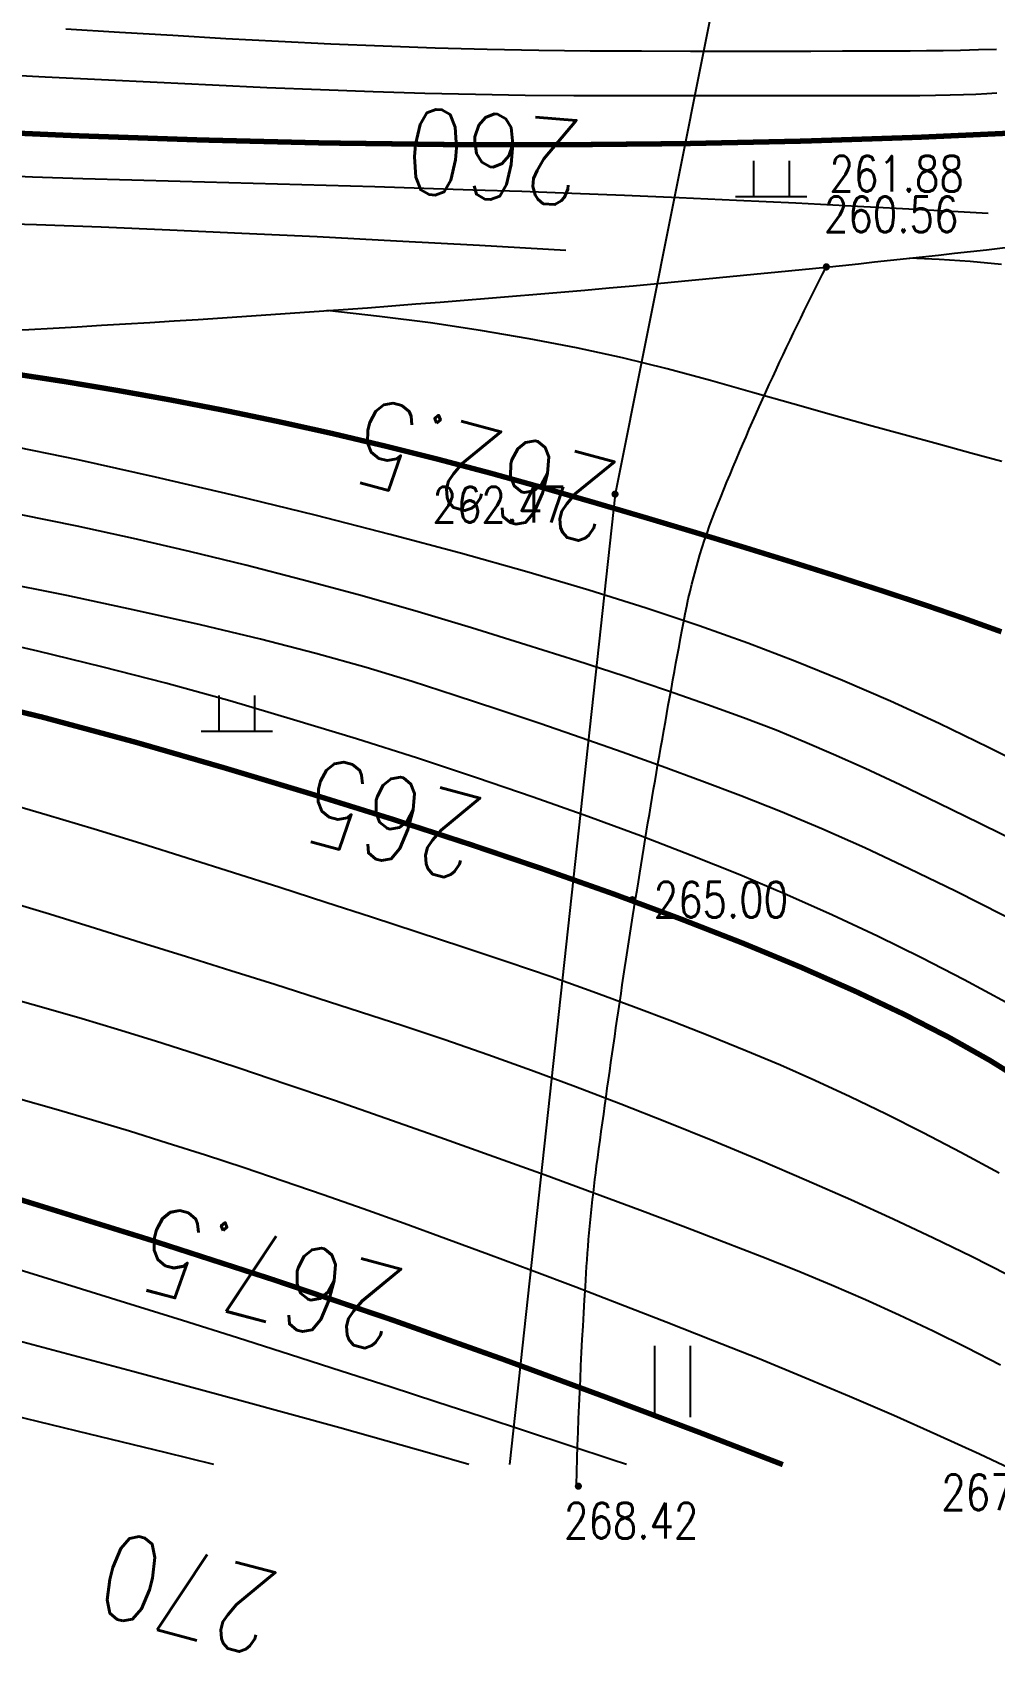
# Model space of a CAD drawing. Extents: x 453486 to 453811, y 3475287 to 3475420.
# Drawn here: x 453523.72 to 453537.22, y 3475287.2 to 3475309.92 of the extents above; entities that cross this region are included whole.
import ezdxf
from ezdxf.enums import TextEntityAlignment as Align

# ---------------------------------------------------------------- set-up
doc = ezdxf.new("R2010")
doc.units = 0
doc.header["$MEASUREMENT"] = 0
doc.layers.add('DX', color=9, linetype='Continuous')
doc.layers.add('GCD', color=9, linetype='Continuous')
doc.styles.add('HZ', font='rs.shx', dxfattribs={"width": 0.8, "bigfont": 'hztxt.shx'})

# ---------------------------------------------------------------- blocks, each defined once
blk = doc.blocks.new('GC200')
at = {"linetype": 'Continuous', "const_width": 0.2, "flags": 128}
blk.add_lwpolyline([(-0.1, 0, 1), (0.1, 0, 1)], format="xyb", close=True, dxfattribs=at)
blk = doc.blocks.new('gc119')
for p, q in [((-0.5, 1), (-0.5, 0)), ((0.5, 1), (0.5, 0)), ((-1, 0), (1, 0))]:
    blk.add_line(p, q)
blk = doc.blocks.new('gc121')
for p, q in [((-0.5, -1), (-0.5, 1)), ((0.5, -1), (0.5, 1))]:
    blk.add_line(p, q)

msp = doc.modelspace()

# ---------------------------------------------------------------- linework, layer by layer
at = {"layer": 'DX', "linetype": 'Continuous', "flags": 128}
for points in [[(453535.7, 3475322.514), (453531.892, 3475303.439), (453530.41, 3475289.826)], [(453535.7, 3475322.514), (453531.892, 3475303.439), (453530.41, 3475289.826)], [(453537.245, 3475309.677), (453536.989, 3475309.669), (453536.739, 3475309.663), (453536.497, 3475309.659), (453536.261, 3475309.655), (453536.033, 3475309.653), (453535.777, 3475309.652), (453535.46, 3475309.651), (453535.081, 3475309.651), (453534.64, 3475309.65), (453534.138, 3475309.65), (453533.574, 3475309.65), (453532.949, 3475309.65), (453532.262, 3475309.651), (453531.542, 3475309.654), (453530.821, 3475309.663), (453530.096, 3475309.677), (453529.369, 3475309.696), (453528.639, 3475309.721), (453527.906, 3475309.751), (453527.171, 3475309.786), (453526.432, 3475309.827), (453525.69, 3475309.871), (453524.942, 3475309.916), (453524.189, 3475309.962)], [(453537.245, 3475309.677), (453536.989, 3475309.669), (453536.739, 3475309.663), (453536.497, 3475309.659), (453536.261, 3475309.655), (453536.033, 3475309.653), (453535.777, 3475309.652), (453535.46, 3475309.651), (453535.081, 3475309.651), (453534.64, 3475309.65), (453534.138, 3475309.65), (453533.574, 3475309.65), (453532.949, 3475309.65), (453532.262, 3475309.651), (453531.542, 3475309.654), (453530.821, 3475309.663), (453530.096, 3475309.677), (453529.369, 3475309.696), (453528.639, 3475309.721), (453527.906, 3475309.751), (453527.171, 3475309.786), (453526.432, 3475309.827), (453525.69, 3475309.871), (453524.942, 3475309.916), (453524.189, 3475309.962)], [(453537.25, 3475309.062), (453537.109, 3475309.054), (453536.952, 3475309.046), (453536.78, 3475309.04), (453536.592, 3475309.034), (453536.388, 3475309.03), (453536.168, 3475309.027), (453535.932, 3475309.025), (453535.681, 3475309.025), (453535.396, 3475309.025), (453535.061, 3475309.025), (453534.675, 3475309.025), (453534.239, 3475309.025), (453533.752, 3475309.025), (453533.214, 3475309.024), (453532.626, 3475309.024), (453531.987, 3475309.024), (453531.316, 3475309.026), (453530.631, 3475309.033), (453529.933, 3475309.045), (453529.222, 3475309.061), (453528.497, 3475309.083), (453527.759, 3475309.109), (453527.008, 3475309.14), (453526.243, 3475309.176), (453525.468, 3475309.214), (453524.686, 3475309.252), (453523.898, 3475309.29), (453523.103, 3475309.329)], [(453537.25, 3475309.062), (453537.109, 3475309.054), (453536.952, 3475309.046), (453536.78, 3475309.04), (453536.592, 3475309.034), (453536.388, 3475309.03), (453536.168, 3475309.027), (453535.932, 3475309.025), (453535.681, 3475309.025), (453535.396, 3475309.025), (453535.061, 3475309.025), (453534.675, 3475309.025), (453534.239, 3475309.025), (453533.752, 3475309.025), (453533.214, 3475309.024), (453532.626, 3475309.024), (453531.987, 3475309.024), (453531.316, 3475309.026), (453530.631, 3475309.033), (453529.933, 3475309.045), (453529.222, 3475309.061), (453528.497, 3475309.083), (453527.759, 3475309.109), (453527.008, 3475309.14), (453526.243, 3475309.176), (453525.468, 3475309.214), (453524.686, 3475309.252), (453523.898, 3475309.29), (453523.103, 3475309.329)], [(453537.126, 3475307.377), (453536.194, 3475307.428), (453535.295, 3475307.475), (453534.428, 3475307.519), (453533.594, 3475307.559), (453532.792, 3475307.595), (453532.023, 3475307.628), (453531.286, 3475307.657), (453530.582, 3475307.682), (453529.895, 3475307.705), (453529.209, 3475307.728), (453528.523, 3475307.749), (453527.839, 3475307.769), (453527.156, 3475307.789), (453526.474, 3475307.808), (453525.793, 3475307.826), (453525.113, 3475307.843), (453524.425, 3475307.862), (453523.72, 3475307.887), (453522.998, 3475307.916)], [(453537.126, 3475307.377), (453536.194, 3475307.428), (453535.295, 3475307.475), (453534.428, 3475307.519), (453533.594, 3475307.559), (453532.792, 3475307.595), (453532.023, 3475307.628), (453531.286, 3475307.657), (453530.582, 3475307.682), (453529.895, 3475307.705), (453529.209, 3475307.728), (453528.523, 3475307.749), (453527.839, 3475307.769), (453527.156, 3475307.789), (453526.474, 3475307.808), (453525.793, 3475307.826), (453525.113, 3475307.843), (453524.425, 3475307.862), (453523.72, 3475307.887), (453522.998, 3475307.916)], [(453537.314, 3475306.662), (453536.872, 3475306.701), (453536.441, 3475306.73), (453536.021, 3475306.748)], [(453537.314, 3475306.662), (453536.872, 3475306.701), (453536.441, 3475306.73), (453536.021, 3475306.748)], [(453537.316, 3475303.898), (453536.883, 3475304.015), (453536.428, 3475304.138), (453535.95, 3475304.269), (453535.45, 3475304.408), (453534.929, 3475304.553), (453534.385, 3475304.706), (453533.819, 3475304.866), (453533.23, 3475305.033), (453532.622, 3475305.197), (453531.995, 3475305.35), (453531.35, 3475305.49), (453530.686, 3475305.619), (453530.005, 3475305.735), (453529.304, 3475305.84), (453528.586, 3475305.933), (453527.849, 3475306.013)], [(453537.316, 3475303.898), (453536.883, 3475304.015), (453536.428, 3475304.138), (453535.95, 3475304.269), (453535.45, 3475304.408), (453534.929, 3475304.553), (453534.385, 3475304.706), (453533.819, 3475304.866), (453533.23, 3475305.033), (453532.622, 3475305.197), (453531.995, 3475305.35), (453531.35, 3475305.49), (453530.686, 3475305.619), (453530.005, 3475305.735), (453529.304, 3475305.84), (453528.586, 3475305.933), (453527.849, 3475306.013)], [(453539.26, 3475298.766), (453538.542, 3475299.16), (453537.833, 3475299.534), (453537.132, 3475299.887), (453536.44, 3475300.22), (453535.756, 3475300.533), (453535.081, 3475300.826), (453534.415, 3475301.098), (453533.757, 3475301.35), (453533.073, 3475301.593), (453532.328, 3475301.841), (453531.522, 3475302.093), (453530.654, 3475302.35), (453529.725, 3475302.61), (453528.735, 3475302.874), (453527.683, 3475303.143), (453526.57, 3475303.416), (453525.446, 3475303.679), (453524.358, 3475303.918), (453523.309, 3475304.135)], [(453539.26, 3475298.766), (453538.542, 3475299.16), (453537.833, 3475299.534), (453537.132, 3475299.887), (453536.44, 3475300.22), (453535.756, 3475300.533), (453535.081, 3475300.826), (453534.415, 3475301.098), (453533.757, 3475301.35), (453533.073, 3475301.593), (453532.328, 3475301.841), (453531.522, 3475302.093), (453530.654, 3475302.35), (453529.725, 3475302.61), (453528.735, 3475302.874), (453527.683, 3475303.143), (453526.57, 3475303.416), (453525.446, 3475303.679), (453524.358, 3475303.918), (453523.309, 3475304.135)], [(453537.634, 3475298.509), (453537.008, 3475298.821), (453536.427, 3475299.104), (453535.891, 3475299.361), (453535.4, 3475299.589), (453534.955, 3475299.789), (453534.555, 3475299.962), (453534.151, 3475300.126), (453533.696, 3475300.301), (453533.189, 3475300.485), (453532.63, 3475300.68), (453532.019, 3475300.886), (453531.356, 3475301.101), (453530.642, 3475301.327), (453529.876, 3475301.564), (453529.084, 3475301.8), (453528.293, 3475302.025), (453527.502, 3475302.239), (453526.712, 3475302.443), (453525.923, 3475302.636), (453525.134, 3475302.817), (453524.346, 3475302.988), (453523.558, 3475303.149)], [(453537.634, 3475298.509), (453537.008, 3475298.821), (453536.427, 3475299.104), (453535.891, 3475299.361), (453535.4, 3475299.589), (453534.955, 3475299.789), (453534.555, 3475299.962), (453534.151, 3475300.126), (453533.696, 3475300.301), (453533.189, 3475300.485), (453532.63, 3475300.68), (453532.019, 3475300.886), (453531.356, 3475301.101), (453530.642, 3475301.327), (453529.876, 3475301.564), (453529.084, 3475301.8), (453528.293, 3475302.025), (453527.502, 3475302.239), (453526.712, 3475302.443), (453525.923, 3475302.636), (453525.134, 3475302.817), (453524.346, 3475302.988), (453523.558, 3475303.149)], [(453538.756, 3475296.774), (453538.037, 3475297.163), (453537.341, 3475297.528), (453536.668, 3475297.868), (453536.019, 3475298.185), (453535.394, 3475298.477), (453534.791, 3475298.744), (453534.213, 3475298.987), (453533.658, 3475299.206), (453533.11, 3475299.412), (453532.554, 3475299.617), (453531.99, 3475299.82), (453531.417, 3475300.021), (453530.836, 3475300.221), (453530.247, 3475300.419), (453529.649, 3475300.616), (453529.044, 3475300.811), (453528.401, 3475301.007), (453527.692, 3475301.204), (453526.918, 3475301.404), (453526.078, 3475301.605), (453525.172, 3475301.809), (453524.2, 3475302.015), (453523.163, 3475302.222)], [(453538.756, 3475296.774), (453538.037, 3475297.163), (453537.341, 3475297.528), (453536.668, 3475297.868), (453536.019, 3475298.185), (453535.394, 3475298.477), (453534.791, 3475298.744), (453534.213, 3475298.987), (453533.658, 3475299.206), (453533.11, 3475299.412), (453532.554, 3475299.617), (453531.99, 3475299.82), (453531.417, 3475300.021), (453530.836, 3475300.221), (453530.247, 3475300.419), (453529.649, 3475300.616), (453529.044, 3475300.811), (453528.401, 3475301.007), (453527.692, 3475301.204), (453526.918, 3475301.404), (453526.078, 3475301.605), (453525.172, 3475301.809), (453524.2, 3475302.015), (453523.163, 3475302.222)], [(453538.505, 3475295.65), (453537.949, 3475295.984), (453537.378, 3475296.31), (453536.792, 3475296.627), (453536.191, 3475296.937), (453535.576, 3475297.239), (453534.945, 3475297.533), (453534.301, 3475297.819), (453533.641, 3475298.097), (453532.959, 3475298.371), (453532.249, 3475298.645), (453531.51, 3475298.918), (453530.742, 3475299.19), (453529.946, 3475299.462), (453529.12, 3475299.734), (453528.266, 3475300.005), (453527.383, 3475300.275), (453526.486, 3475300.538), (453525.589, 3475300.786), (453524.692, 3475301.019), (453523.796, 3475301.238), (453522.9, 3475301.441)], [(453538.505, 3475295.65), (453537.949, 3475295.984), (453537.378, 3475296.31), (453536.792, 3475296.627), (453536.191, 3475296.937), (453535.576, 3475297.239), (453534.945, 3475297.533), (453534.301, 3475297.819), (453533.641, 3475298.097), (453532.959, 3475298.371), (453532.249, 3475298.645), (453531.51, 3475298.918), (453530.742, 3475299.19), (453529.946, 3475299.462), (453529.12, 3475299.734), (453528.266, 3475300.005), (453527.383, 3475300.275), (453526.486, 3475300.538), (453525.589, 3475300.786), (453524.692, 3475301.019), (453523.796, 3475301.238), (453522.9, 3475301.441)], [(453523.252, 3475299.135), (453523.924, 3475298.943), (453524.584, 3475298.744), (453525.238, 3475298.541), (453525.889, 3475298.336), (453526.539, 3475298.131), (453527.187, 3475297.925), (453527.833, 3475297.717), (453528.476, 3475297.509), (453529.118, 3475297.3), (453529.758, 3475297.09), (453530.386, 3475296.88), (453530.994, 3475296.671), (453531.582, 3475296.462), (453532.149, 3475296.254), (453532.696, 3475296.048), (453533.223, 3475295.842), (453533.729, 3475295.637), (453534.215, 3475295.432), (453534.697, 3475295.22), (453535.19, 3475294.992), (453535.695, 3475294.748), (453536.213, 3475294.487), (453536.741, 3475294.21), (453537.282, 3475293.917)], [(453523.252, 3475299.135), (453523.924, 3475298.943), (453524.584, 3475298.744), (453525.238, 3475298.541), (453525.889, 3475298.336), (453526.539, 3475298.131), (453527.187, 3475297.925), (453527.833, 3475297.717), (453528.476, 3475297.509), (453529.118, 3475297.3), (453529.758, 3475297.09), (453530.386, 3475296.88), (453530.994, 3475296.671), (453531.582, 3475296.462), (453532.149, 3475296.254), (453532.696, 3475296.048), (453533.223, 3475295.842), (453533.729, 3475295.637), (453534.215, 3475295.432), (453534.697, 3475295.22), (453535.19, 3475294.992), (453535.695, 3475294.748), (453536.213, 3475294.487), (453536.741, 3475294.21), (453537.282, 3475293.917)], [(453523.301, 3475297.747), (453523.956, 3475297.55), (453524.605, 3475297.351), (453525.246, 3475297.152), (453525.878, 3475296.955), (453526.502, 3475296.759), (453527.117, 3475296.564), (453527.725, 3475296.37), (453528.323, 3475296.177), (453528.914, 3475295.986), (453529.505, 3475295.789), (453530.106, 3475295.581), (453530.718, 3475295.361), (453531.339, 3475295.131), (453531.971, 3475294.889), (453532.613, 3475294.636), (453533.265, 3475294.372), (453533.927, 3475294.096), (453534.579, 3475293.817), (453535.202, 3475293.543), (453535.796, 3475293.273), (453536.36, 3475293.008), (453536.894, 3475292.748), (453537.399, 3475292.493)], [(453523.301, 3475297.747), (453523.956, 3475297.55), (453524.605, 3475297.351), (453525.246, 3475297.152), (453525.878, 3475296.955), (453526.502, 3475296.759), (453527.117, 3475296.564), (453527.725, 3475296.37), (453528.323, 3475296.177), (453528.914, 3475295.986), (453529.505, 3475295.789), (453530.106, 3475295.581), (453530.718, 3475295.361), (453531.339, 3475295.131), (453531.971, 3475294.889), (453532.613, 3475294.636), (453533.265, 3475294.372), (453533.927, 3475294.096), (453534.579, 3475293.817), (453535.202, 3475293.543), (453535.796, 3475293.273), (453536.36, 3475293.008), (453536.894, 3475292.748), (453537.399, 3475292.493)], [(453523.365, 3475296.383), (453523.912, 3475296.231), (453524.414, 3475296.086), (453524.911, 3475295.936), (453525.445, 3475295.77), (453526.017, 3475295.586), (453526.626, 3475295.386), (453527.272, 3475295.169), (453527.955, 3475294.936), (453528.675, 3475294.686), (453529.432, 3475294.419), (453530.19, 3475294.149), (453530.91, 3475293.889), (453531.593, 3475293.64), (453532.238, 3475293.4), (453532.847, 3475293.172), (453533.418, 3475292.953), (453533.952, 3475292.745), (453534.449, 3475292.547), (453534.927, 3475292.35), (453535.404, 3475292.143), (453535.88, 3475291.928), (453536.355, 3475291.702), (453536.828, 3475291.468), (453537.301, 3475291.225)], [(453523.365, 3475296.383), (453523.912, 3475296.231), (453524.414, 3475296.086), (453524.911, 3475295.936), (453525.445, 3475295.77), (453526.017, 3475295.586), (453526.626, 3475295.386), (453527.272, 3475295.169), (453527.955, 3475294.936), (453528.675, 3475294.686), (453529.432, 3475294.419), (453530.19, 3475294.149), (453530.91, 3475293.889), (453531.593, 3475293.64), (453532.238, 3475293.4), (453532.847, 3475293.172), (453533.418, 3475292.953), (453533.952, 3475292.745), (453534.449, 3475292.547), (453534.927, 3475292.35), (453535.404, 3475292.143), (453535.88, 3475291.928), (453536.355, 3475291.702), (453536.828, 3475291.468), (453537.301, 3475291.225)], [(453523.522, 3475294.963), (453524.05, 3475294.813), (453524.562, 3475294.663), (453525.082, 3475294.506), (453525.61, 3475294.342), (453526.145, 3475294.171), (453526.687, 3475293.993), (453527.237, 3475293.809), (453527.795, 3475293.617), (453528.36, 3475293.418), (453528.934, 3475293.212), (453529.519, 3475292.999), (453530.115, 3475292.779), (453530.722, 3475292.552), (453531.341, 3475292.318), (453531.97, 3475292.077), (453532.61, 3475291.828), (453533.261, 3475291.573), (453533.913, 3475291.313), (453534.553, 3475291.05), (453535.182, 3475290.785), (453535.801, 3475290.518), (453536.408, 3475290.248), (453537.004, 3475289.976), (453537.59, 3475289.701)], [(453523.522, 3475294.963), (453524.05, 3475294.813), (453524.562, 3475294.663), (453525.082, 3475294.506), (453525.61, 3475294.342), (453526.145, 3475294.171), (453526.687, 3475293.993), (453527.237, 3475293.809), (453527.795, 3475293.617), (453528.36, 3475293.418), (453528.934, 3475293.212), (453529.519, 3475292.999), (453530.115, 3475292.779), (453530.722, 3475292.552), (453531.341, 3475292.318), (453531.97, 3475292.077), (453532.61, 3475291.828), (453533.261, 3475291.573), (453533.913, 3475291.313), (453534.553, 3475291.05), (453535.182, 3475290.785), (453535.801, 3475290.518), (453536.408, 3475290.248), (453537.004, 3475289.976), (453537.59, 3475289.701)]]:
    msp.add_lwpolyline(points, dxfattribs=at)
at = {"layer": 'DX', "linetype": 'Continuous', "const_width": 0.075, "flags": 128}
for points in [[(453522.615, 3475308.541), (453524.343, 3475308.466), (453526.079, 3475308.407), (453527.809, 3475308.365), (453529.519, 3475308.343), (453531.21, 3475308.34), (453532.881, 3475308.356), (453534.532, 3475308.391), (453536.164, 3475308.445), (453537.776, 3475308.518), (453539.369, 3475308.61), (453540.906, 3475308.719), (453542.351, 3475308.841), (453543.705, 3475308.976), (453544.968, 3475309.125), (453546.139, 3475309.286), (453547.218, 3475309.462)], [(453522.615, 3475308.541), (453524.343, 3475308.466), (453526.079, 3475308.407), (453527.809, 3475308.365), (453529.519, 3475308.343), (453531.21, 3475308.34), (453532.881, 3475308.356), (453534.532, 3475308.391), (453536.164, 3475308.445), (453537.776, 3475308.518), (453539.369, 3475308.61), (453540.906, 3475308.719), (453542.351, 3475308.841), (453543.705, 3475308.976), (453544.968, 3475309.125), (453546.139, 3475309.286), (453547.218, 3475309.462)], [(453523.443, 3475305.129), (453524.176, 3475305.017), (453524.921, 3475304.892), (453525.673, 3475304.757), (453526.423, 3475304.612), (453527.172, 3475304.456), (453527.919, 3475304.291), (453528.665, 3475304.114), (453529.409, 3475303.928), (453530.152, 3475303.732), (453530.894, 3475303.525), (453531.625, 3475303.314), (453532.337, 3475303.105), (453533.03, 3475302.898), (453533.704, 3475302.693), (453534.36, 3475302.49), (453534.996, 3475302.29), (453535.613, 3475302.091), (453536.212, 3475301.894), (453536.781, 3475301.699), (453537.313, 3475301.508)], [(453523.443, 3475305.129), (453524.176, 3475305.017), (453524.921, 3475304.892), (453525.673, 3475304.757), (453526.423, 3475304.612), (453527.172, 3475304.456), (453527.919, 3475304.291), (453528.665, 3475304.114), (453529.409, 3475303.928), (453530.152, 3475303.732), (453530.894, 3475303.525), (453531.625, 3475303.314), (453532.337, 3475303.105), (453533.03, 3475302.898), (453533.704, 3475302.693), (453534.36, 3475302.49), (453534.996, 3475302.29), (453535.613, 3475302.091), (453536.212, 3475301.894), (453536.781, 3475301.699), (453537.313, 3475301.508)], [(453522.478, 3475300.645), (453523.855, 3475300.312), (453525.167, 3475299.959), (453526.42, 3475299.597), (453527.619, 3475299.237), (453528.765, 3475298.881), (453529.856, 3475298.527), (453530.894, 3475298.176), (453531.879, 3475297.828), (453532.809, 3475297.482), (453533.686, 3475297.14), (453534.504, 3475296.801), (453535.26, 3475296.467), (453535.953, 3475296.139), (453536.584, 3475295.815), (453537.151, 3475295.496), (453537.656, 3475295.182), (453538.098, 3475294.873), (453538.477, 3475294.568)], [(453522.478, 3475300.645), (453523.855, 3475300.312), (453525.167, 3475299.959), (453526.42, 3475299.597), (453527.619, 3475299.237), (453528.765, 3475298.881), (453529.856, 3475298.527), (453530.894, 3475298.176), (453531.879, 3475297.828), (453532.809, 3475297.482), (453533.686, 3475297.14), (453534.504, 3475296.801), (453535.26, 3475296.467), (453535.953, 3475296.139), (453536.584, 3475295.815), (453537.151, 3475295.496), (453537.656, 3475295.182), (453538.098, 3475294.873), (453538.477, 3475294.568)]]:
    msp.add_lwpolyline(points, dxfattribs=at)
at = {"layer": 'DX', "linetype": 'Continuous', "flags": 128}
for points in [[(453513.13, 3475305.429, 0.011861), (453524.007, 3475305.769, 0.011861), (453534.856, 3475306.625, 0.007883), (453542.039, 3475307.478, 0.007883), (453549.191, 3475308.557)], [(453513.13, 3475305.429, 0.011861), (453524.007, 3475305.769, 0.011861), (453534.856, 3475306.625, 0.007883), (453542.039, 3475307.478, 0.007883), (453549.191, 3475308.557)], [(453531.349, 3475289.539, -0.008692), (453531.487, 3475292.511, -0.017122), (453531.634, 3475294.015, -0.006572), (453532.2, 3475297.884, -0.006713), (453532.855, 3475301.656, -0.049462), (453533.332, 3475303.292, -0.022946), (453534.856, 3475306.625)], [(453531.349, 3475289.539, -0.008692), (453531.487, 3475292.511, -0.017122), (453531.634, 3475294.015, -0.006572), (453532.2, 3475297.884, -0.006713), (453532.855, 3475301.656, -0.049462), (453533.332, 3475303.292, -0.022946), (453534.856, 3475306.625)]]:
    msp.add_lwpolyline(points, format="xyb", dxfattribs=at)
at = {"layer": 'DX', "linetype": 'Continuous'}
for points in [[(453531.203, 3475306.857), (453529.99, 3475306.926), (453528.827, 3475306.989), (453527.715, 3475307.046), (453526.654, 3475307.097), (453525.644, 3475307.142), (453524.685, 3475307.182), (453523.777, 3475307.215), (453522.92, 3475307.242)], [(453531.203, 3475306.857), (453529.99, 3475306.926), (453528.827, 3475306.989), (453527.715, 3475307.046), (453526.654, 3475307.097), (453525.644, 3475307.142), (453524.685, 3475307.182), (453523.777, 3475307.215), (453522.92, 3475307.242)], [(453532.053, 3475289.826), (453531.852, 3475289.893), (453531.257, 3475290.09), (453530.648, 3475290.291), (453530.026, 3475290.496), (453529.391, 3475290.704), (453528.736, 3475290.918), (453528.051, 3475291.139), (453527.337, 3475291.367), (453526.595, 3475291.603), (453525.824, 3475291.847), (453525.023, 3475292.097), (453524.195, 3475292.355), (453523.337, 3475292.62)], [(453532.053, 3475289.826), (453531.852, 3475289.893), (453531.257, 3475290.09), (453530.648, 3475290.291), (453530.026, 3475290.496), (453529.391, 3475290.704), (453528.736, 3475290.918), (453528.051, 3475291.139), (453527.337, 3475291.367), (453526.595, 3475291.603), (453525.824, 3475291.847), (453525.023, 3475292.097), (453524.195, 3475292.355), (453523.337, 3475292.62)], [(453529.842, 3475289.826), (453529.323, 3475289.976), (453528.029, 3475290.341), (453526.63, 3475290.727), (453525.125, 3475291.134), (453523.515, 3475291.562)], [(453529.842, 3475289.826), (453529.323, 3475289.976), (453528.029, 3475290.341), (453526.63, 3475290.727), (453525.125, 3475291.134), (453523.515, 3475291.562)], [(453526.265, 3475289.826), (453525.581, 3475289.996), (453524.521, 3475290.252), (453523.443, 3475290.513)], [(453526.265, 3475289.826), (453525.581, 3475289.996), (453524.521, 3475290.252), (453523.443, 3475290.513)]]:
    msp.add_lwpolyline(points, dxfattribs=at)
at = {"layer": 'DX', "linetype": 'Continuous', "const_width": 0.075}
msp.add_lwpolyline([(453534.246, 3475289.826), (453533.079, 3475290.277), (453531.769, 3475290.77), (453530.322, 3475291.303), (453528.759, 3475291.858), (453527.098, 3475292.42), (453525.34, 3475292.988), (453523.484, 3475293.563)], dxfattribs=at)
msp.add_lwpolyline([(453534.246, 3475289.826), (453533.079, 3475290.277), (453531.769, 3475290.77), (453530.322, 3475291.303), (453528.759, 3475291.858), (453527.098, 3475292.42), (453525.34, 3475292.988), (453523.484, 3475293.563)], dxfattribs=at)

# ---------------------------------------------------------------- block references
at = {"layer": 'DX', "linetype": 'Continuous', "xscale": 0.5, "yscale": 0.5}
for name, p in [('gc119', (453534.084, 3475307.614)), ('gc119', (453534.084, 3475307.614)), ('gc119', (453526.584, 3475300.114)), ('gc119', (453526.584, 3475300.114)), ('gc121', (453532.702, 3475290.991)), ('gc121', (453532.702, 3475290.991))]:
    msp.add_blockref(name, p, dxfattribs=at)
at = {"layer": 'DX', "linetype": 'Continuous'}
ref = msp.add_blockref('GC200', (453534.856, 3475306.625, 261.882), dxfattribs=dict(at, xscale=0.25, yscale=0.25, zscale=0.25))
ref.add_attrib('height', '261.88', dxfattribs={"layer": 'GCD', "linetype": 'Continuous', "height": 0.5, "style": 'HZ', "width": 0.8}).set_placement((453534.9, 3475307.933, 261.882), align=Align.MIDDLE_LEFT)
ref = msp.add_blockref('GC200', (453534.856, 3475306.625, 261.882), dxfattribs=dict(at, xscale=0.25, yscale=0.25, zscale=0.25))
ref.add_attrib('height', '261.88', dxfattribs={"layer": 'GCD', "linetype": 'Continuous', "height": 0.5, "style": 'HZ', "width": 0.8}).set_placement((453534.9, 3475307.933, 261.882), align=Align.MIDDLE_LEFT)
ref = msp.add_blockref('GC200', (453534.857, 3475306.628, 260.56), dxfattribs=dict(at, xscale=0.25, yscale=0.25, zscale=0.25))
ref.add_attrib('height', '260.56', dxfattribs={"layer": 'GCD', "linetype": 'Continuous', "height": 0.5, "style": 'HZ', "width": 0.8}).set_placement((453534.823, 3475307.362, 260.56), align=Align.MIDDLE_LEFT)
ref = msp.add_blockref('GC200', (453534.857, 3475306.628, 260.56), dxfattribs=dict(at, xscale=0.25, yscale=0.25, zscale=0.25))
ref.add_attrib('height', '260.56', dxfattribs={"layer": 'GCD', "linetype": 'Continuous', "height": 0.5, "style": 'HZ', "width": 0.8}).set_placement((453534.823, 3475307.362, 260.56), align=Align.MIDDLE_LEFT)
ref = msp.add_blockref('GC200', (453531.892, 3475303.439, 262.472), dxfattribs=dict(at, xscale=0.25, yscale=0.25, zscale=0.25))
ref.add_attrib('height', '262.47', dxfattribs={"layer": 'GCD', "linetype": 'Continuous', "height": 0.5, "style": 'HZ', "width": 0.8}).set_placement((453529.331, 3475303.29, 262.472), align=Align.MIDDLE_LEFT)
ref = msp.add_blockref('GC200', (453531.892, 3475303.439, 262.472), dxfattribs=dict(at, xscale=0.25, yscale=0.25, zscale=0.25))
ref.add_attrib('height', '262.47', dxfattribs={"layer": 'GCD', "linetype": 'Continuous', "height": 0.5, "style": 'HZ', "width": 0.8}).set_placement((453529.331, 3475303.29, 262.472), align=Align.MIDDLE_LEFT)
ref = msp.add_blockref('GC200', (453532.134, 3475297.75, 265), dxfattribs=dict(at, xscale=0.25, yscale=0.25, zscale=0.25))
ref.add_attrib('height', '265.00', dxfattribs={"layer": 'GCD', "linetype": 'Continuous', "height": 0.5, "style": 'HZ', "width": 0.8}).set_placement((453532.434, 3475297.75, 265), align=Align.MIDDLE_LEFT)
ref = msp.add_blockref('GC200', (453532.134, 3475297.75, 265), dxfattribs=dict(at, xscale=0.25, yscale=0.25, zscale=0.25))
ref.add_attrib('height', '265.00', dxfattribs={"layer": 'GCD', "linetype": 'Continuous', "height": 0.5, "style": 'HZ', "width": 0.8}).set_placement((453532.434, 3475297.75, 265), align=Align.MIDDLE_LEFT)
ref = msp.add_blockref('GC200', (453537.991, 3475288.714, 267.36), dxfattribs=dict(at, xscale=0.25, yscale=0.25, zscale=0.25))
ref.add_attrib('height', '267.36', dxfattribs={"layer": 'GCD', "linetype": 'Continuous', "height": 0.5, "style": 'HZ', "width": 0.8}).set_placement((453536.469, 3475289.437, 267.36), align=Align.MIDDLE_LEFT)
ref = msp.add_blockref('GC200', (453537.991, 3475288.714, 267.36), dxfattribs=dict(at, xscale=0.25, yscale=0.25, zscale=0.25))
ref.add_attrib('height', '267.36', dxfattribs={"layer": 'GCD', "linetype": 'Continuous', "height": 0.5, "style": 'HZ', "width": 0.8}).set_placement((453536.469, 3475289.437, 267.36), align=Align.MIDDLE_LEFT)
ref = msp.add_blockref('GC200', (453531.377, 3475289.524, 268.42), dxfattribs=dict(at, xscale=0.25, yscale=0.25, zscale=0.25))
ref.add_attrib('height', '268.42', dxfattribs={"layer": 'GCD', "linetype": 'Continuous', "height": 0.5, "style": 'HZ', "width": 0.8}).set_placement((453531.176, 3475289.039, 268.42), align=Align.MIDDLE_LEFT)
ref = msp.add_blockref('GC200', (453531.377, 3475289.524, 268.42), dxfattribs=dict(at, xscale=0.25, yscale=0.25, zscale=0.25))
ref.add_attrib('height', '268.42', dxfattribs={"layer": 'GCD', "linetype": 'Continuous', "height": 0.5, "style": 'HZ', "width": 0.8}).set_placement((453531.176, 3475289.039, 268.42), align=Align.MIDDLE_LEFT)

# ---------------------------------------------------------------- texts
at = {"layer": 'DX', "linetype": 'Continuous', "style": 'HZ', "width": 0.8}
for s, rotation, p in [('260', 175.4765, (453530.194, 3475308.17, 260)), ('260', 175.4765, (453530.194, 3475308.17, 260)), ('262.5', 165.1934, (453530.059, 3475303.756, 262.5)), ('262.5', 165.1934, (453530.059, 3475303.756, 262.5)), ('265', 165.1934, (453528.77, 3475298.879, 265)), ('265', 165.1934, (453528.77, 3475298.879, 265)), ('265', 165.1934, (453528.77, 3475298.879, 265)), ('265', 165.1934, (453528.77, 3475298.879, 265)), ('267.5', 165.1934, (453527.065, 3475292.431, 267.5)), ('267.5', 165.1934, (453527.065, 3475292.431, 267.5)), ('267.5', 165.1934, (453527.065, 3475292.43, 267.5)), ('267.5', 165.1934, (453527.065, 3475292.43, 267.5)), ('270', 165.1934, (453525.898, 3475288.015, 270)), ('270', 165.1934, (453525.898, 3475288.015, 270))]:
    msp.add_text(s, height=1.2, rotation=rotation, dxfattribs=at).set_placement(p, align=Align.MIDDLE)

doc.saveas('drawing.dxf')
